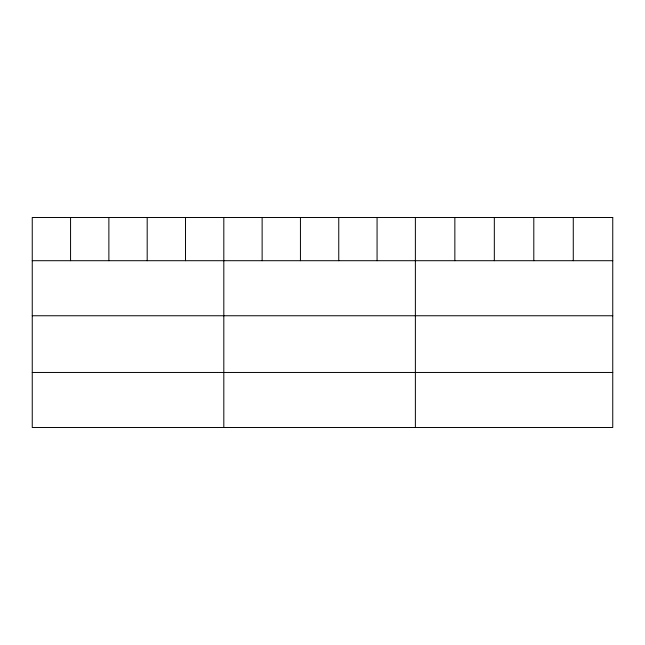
<?xml version="1.0" encoding="UTF-8"?>
<svg xmlns="http://www.w3.org/2000/svg" width="645" height="645" viewBox="0 0 645 645"><rect width="100%" height="100%" fill="white"/><g stroke="black" fill="none" stroke-linecap="round" stroke-linejoin="round"><path stroke-width="0.97" d="M32.25 260.701L612.75 260.701M32.25 315.752L612.75 315.752M32.25 372.463L612.75 372.463M573.276 217.494L573.276 260.701M533.802 217.494L533.802 260.701M494.328 217.494L494.328 260.701M454.854 217.494L454.854 260.701M415.38 217.494L415.38 427.506M377.067 217.494L377.067 260.701M338.754 217.494L338.754 260.701M300.441 217.494L300.441 260.701M262.128 217.494L262.128 260.701M223.815 217.494L223.815 427.506M185.502 217.494L185.502 260.701M147.189 217.494L147.189 260.701M108.876 217.494L108.876 260.701M70.563 217.494L70.563 260.701M612.75 217.494L32.25 217.494L32.25 427.506L612.75 427.506L612.75 217.494"/></g></svg>
